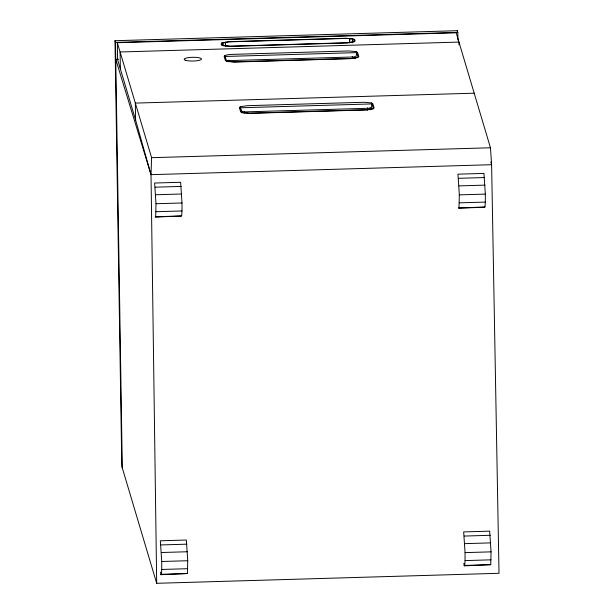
<?xml version="1.0" encoding="UTF-8"?>
<svg xmlns="http://www.w3.org/2000/svg" width="614" height="614" viewBox="0 0 614 614"><rect width="100%" height="100%" fill="white"/><g stroke="black" fill="none" stroke-linecap="round" stroke-linejoin="round"><path stroke-width="0.92" d="M155.68 216.55L156.002 203.733L154.613 183.033L180.616 182.274L182.005 202.973L181.99 210.955L181.675 215.79L181.153 216.189L155.158 216.949L181.675 215.79M160.883 574.696L161.405 574.297L161.712 569.462L161.728 561.488L160.338 540.788L186.341 540.028L187.73 560.728L187.408 573.537L160.883 574.696L160.53 572.21M459.003 207.678L459.326 194.868L457.944 174.169L483.939 173.409L485.329 194.108L485.313 202.083L485.006 206.918L484.484 207.317L458.481 208.077L485.006 206.918M464.207 565.832L464.729 565.433L465.044 560.597L465.059 552.615L463.67 531.916L489.665 531.156L491.054 551.856L490.732 564.673L464.207 565.832L463.854 563.345M349.596 42.873L349.719 38.544L345.974 38.444L228.976 41.859L222.836 42.842L222.721 44.676M225.3 44.001L225.361 42.182L225.668 46.495M156.685 583.3L151.013 174.66L151.604 157.683L117.335 42.719L456.194 32.811L490.463 147.774L491.607 164.706L499.013 573.292L156.685 583.3L121.802 466.279L114.987 40.708L457.315 30.7L457.814 32.389L457.937 40.056M352.329 42.873L352.589 39.05L349.719 38.544L349.819 40.363M222.053 42.773L228.922 41.675L345.92 38.252L353.311 38.935A18.167 3.937 -0.9 0 1 354.178 41.836L347.317 42.934L230.319 46.357L222.92 45.674A18.167 3.937 -0.9 0 1 222.053 42.773L222.099 45.543M114.987 40.708L115.493 42.389L457.814 32.389M118.64 59.266L115.762 59.351L151.013 174.66L491.607 164.706M474.192 93.198L135.333 103.098L135.61 120.052L151.013 174.66M151.604 157.683L490.463 147.774M155.212 187.178L181.207 186.418M458.535 178.313L484.538 177.553M155.718 194.761L181.713 193.993M459.042 185.888L485.045 185.129M156.002 203.733L182.005 202.973M459.326 194.868L485.329 194.108M155.987 211.715L181.99 210.955M459.318 202.843L485.313 202.083M160.937 544.933L186.932 544.173M464.261 536.06L490.264 535.301M161.444 552.508L187.447 551.748M464.767 543.643L490.77 542.876M161.728 561.488L187.73 560.728M465.059 552.615L491.054 551.856M161.712 569.462L187.715 568.702M465.044 560.597L491.039 559.838M161.405 574.297L187.408 573.537M464.729 565.433L490.732 564.673M356.227 51.645L348.836 50.962L231.839 54.385L227.794 54.746L224.97 55.483L224.133 56.404L225.361 60.525L226.727 61.377L234.126 62.06L351.124 58.637L357.985 57.539L358.829 56.618L357.601 52.505L356.227 51.645L357.962 56.649L357.21 57.47L351.07 58.453L234.072 61.876L227.456 61.262L226.228 60.494L224.97 55.483L225 57.332M371.524 102.945L364.125 102.269L247.127 105.685L240.266 106.782L239.429 107.703L240.657 111.825L242.023 112.684L249.422 113.367L366.42 109.944L373.281 108.847L374.118 107.926L372.89 103.804L371.524 102.945L373.251 107.949L372.506 108.778L366.358 109.76L249.361 113.176L242.745 112.569L241.525 111.802L240.266 106.782L240.297 108.632M135.61 120.052L117.604 59.673L117.335 42.719M490.809 161.958L491.338 163.792M223.143 45.689L222.836 42.842A17.307 3.753 -0.9 0 0 223.642 45.559L230.258 46.165L347.255 42.75L353.403 41.767A17.307 3.753 -0.9 0 0 352.589 39.05L352.751 40.877M459.003 44.906L458.957 42.082L120.098 51.983L120.367 68.937M457.315 30.7L457.346 32.619M370.15 107.419L370.188 109.96M367.625 107.818L367.671 110.367M354.869 56.964L354.892 58.66M352.336 56.519L352.359 58.215M244.126 111.433L244.157 113.129M241.893 111.165L241.916 112.861M228.838 60.126L228.861 61.822M115.493 42.389L122.301 467.96M356.757 52.62L355.959 56.887L225.96 60.686L225.031 56.473L356.757 52.62M372.053 103.927L371.255 108.187L241.256 111.986L240.32 107.772L372.053 103.927M185.628 60.318A8.688 1.888 -0.9 0 0 200.632 59.88A8.688 1.888 -0.9 0 0 192.289 57.294A8.688 1.888 -0.9 0 0 185.628 60.318"/></g></svg>
